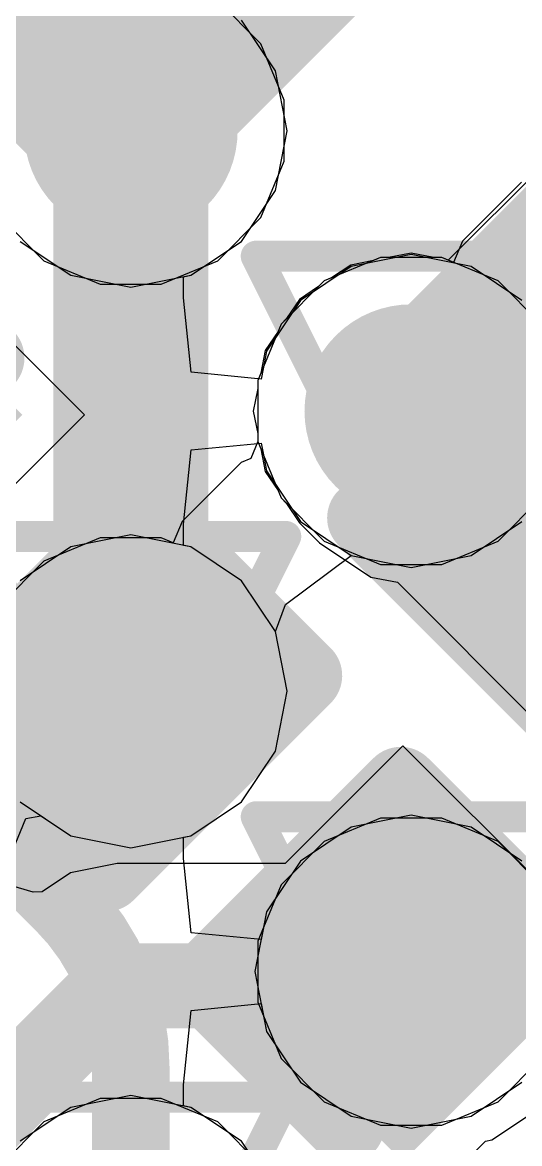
# Model space of a CAD drawing. Header units: inches. Extents: x -6 to 283, y -12 to 154.
# Drawn here: x 51.932 to 52.747, y 4.777 to 6.615 of the extents above; entities that cross this region are included whole.
import ezdxf

# ---------------------------------------------------------------- set-up
doc = ezdxf.new("R2010")
doc.units = ezdxf.units.IN
for name, color, linetype in [('Bottom Layer', 5, 'Continuous'), ('Bottom Overlay', 54, 'Continuous'), ('Bottom Paste', 16, 'Continuous'), ('Bottom Solder', 6, 'Continuous'), ('Drill Drawing', 1, 'Continuous'), ('GND-1', 16, 'Continuous'), ('GND-2', 90, 'Continuous'), ('GND-3', 216, 'Continuous'), ('GND-4', 54, 'Continuous'), ('PWR-1', 156, 'Continuous'), ('PWR-2', 130, 'Continuous'), ('Signal L1', 76, 'Continuous'), ('Signal L2', 6, 'Continuous'), ('Top Layer', 1, 'Continuous'), ('Top Paste', 8, 'Continuous'), ('Top Solder', 216, 'Continuous'), ('Via Holes', 16, 'Continuous')]:
    doc.layers.add(name, color=color, linetype=linetype)

# ---------------------------------------------------------------- blocks, each defined once
blk = doc.blocks.new('BGA_565_15_5_14_4__57')
at = {"layer": 'Top Layer'}
h = blk.add_hatch(color=1, dxfattribs=at)
edge = h.paths.add_edge_path()
edge.add_arc((3.5749992, 0.9749993199999999), 0.12499848, 0, 360)
h = blk.add_hatch(color=1, dxfattribs=at)
edge = h.paths.add_edge_path()
edge.add_arc((2.9250005, 0.32500062), 0.12499848, 0, 360)
h = blk.add_hatch(color=1, dxfattribs=at)
edge = h.paths.add_edge_path()
edge.add_arc((3.5749992, 0.32500062), 0.12499848, 0, 360)
h = blk.add_hatch(color=1, dxfattribs=at)
edge = h.paths.add_edge_path()
edge.add_arc((2.9250005, -0.32500062), 0.12499848, 0, 360)
at = {"layer": 'Top Paste'}
h = blk.add_hatch(color=8, dxfattribs=at)
edge = h.paths.add_edge_path()
edge.add_arc((3.5749992, 0.9749993199999999), 0.12499848, 0, 360)
h = blk.add_hatch(color=8, dxfattribs=at)
edge = h.paths.add_edge_path()
edge.add_arc((2.9250005, 0.32500062), 0.12499848, 0, 360)
h = blk.add_hatch(color=8, dxfattribs=at)
edge = h.paths.add_edge_path()
edge.add_arc((3.5749992, 0.32500062), 0.12499848, 0, 360)
h = blk.add_hatch(color=8, dxfattribs=at)
edge = h.paths.add_edge_path()
edge.add_arc((2.9250005, -0.32500062), 0.12499848, 0, 360)
at = {"layer": 'Top Solder'}
h = blk.add_hatch(color=216, dxfattribs=at)
edge = h.paths.add_edge_path()
edge.add_arc((3.5749992, 0.9749993199999999), 0.17499838, 0, 360)
h = blk.add_hatch(color=216, dxfattribs=at)
edge = h.paths.add_edge_path()
edge.add_arc((2.9250005, 0.32500062), 0.17499838, 0, 360)
h = blk.add_hatch(color=216, dxfattribs=at)
edge = h.paths.add_edge_path()
edge.add_arc((3.5749992, 0.32500062), 0.17499838, 0, 360)
h = blk.add_hatch(color=216, dxfattribs=at)
edge = h.paths.add_edge_path()
edge.add_arc((2.9250005, -0.32500062), 0.17499838, 0, 360)
blk = doc.blocks.new('CAP_0201_B_343')
at = {"layer": 'Bottom Layer'}
for points in [[(-0.44999656, 0.1499997), (-0.14999716, 0.1499997), (-0.14999716, -0.1499997), (-0.44999656, -0.1499997)], [(0.15000224, 0.1499997), (0.4500016399999999, 0.1499997), (0.4500016399999999, -0.1499997), (0.15000224, -0.1499997)]]:
    blk.add_hatch(color=5, dxfattribs=at).paths.add_polyline_path(points)
at = {"layer": 'Bottom Paste'}
for points in [[(-0.44999656, 0.1499997), (-0.14999716, 0.1499997), (-0.14999716, -0.1499997), (-0.44999656, -0.1499997)], [(0.15000224, 0.1499997), (0.4500016399999999, 0.1499997), (0.4500016399999999, -0.1499997), (0.15000224, -0.1499997)]]:
    blk.add_hatch(color=16, dxfattribs=at).paths.add_polyline_path(points)
at = {"layer": 'Bottom Solder'}
for points in [[(-0.50499772, 0.20500086), (-0.094996, 0.20500086), (-0.094996, -0.20500086), (-0.50499772, -0.20500086)], [(0.09500107999999999, 0.20500086), (0.5050028, 0.20500086), (0.5050028, -0.20500086), (0.09500107999999999, -0.20500086)]]:
    blk.add_hatch(color=6, dxfattribs=at).paths.add_polyline_path(points)
at = {"layer": 'Bottom Overlay'}
for points in [[(-0.2032, 0.2286, 0.127, 0.127, 0), (-0.5333974599999999, 0.22860254, 0.127, 0.127, 0)], [(-0.5333974599999999, 0.22860254, 0.127, 0.127, 0), (-0.5333974599999999, -0.22860254, 0.127, 0.127, 0)], [(0.5334, 0.2286, 0.127, 0.127, 0), (0.20320254, 0.22860254, 0.127, 0.127, 0)], [(0.5334, 0.2286, 0.127, 0.127, 0), (0.5334, -0.2286, 0.127, 0.127, 0)], [(-0.2032, -0.2286, 0.127, 0.127, 0), (-0.5333974599999999, -0.22860254, 0.127, 0.127, 0)], [(0.5334, -0.2286, 0.127, 0.127, 0), (0.20320254, -0.22860254, 0.127, 0.127, 0)]]:
    blk.add_lwpolyline(points, format="xyseb", dxfattribs=at)
for points in [[(-0.5651474599999999, 0.22860254, 0.0635, 0.0635, 1), (-0.50164746, 0.22860254, 0.0635, 0.0635, 1)], [(-0.5651474599999999, 0.22860254, 0.0635, 0.0635, 1), (-0.50164746, 0.22860254, 0.0635, 0.0635, 1)], [(-0.23495, 0.2286, 0.0635, 0.0635, 1), (-0.17145, 0.2286, 0.0635, 0.0635, 1)], [(0.17145254, 0.22860254, 0.0635, 0.0635, 1), (0.23495254, 0.22860254, 0.0635, 0.0635, 1)], [(0.5016499999999999, 0.2286, 0.0635, 0.0635, 1), (0.5651499999999999, 0.2286, 0.0635, 0.0635, 1)], [(0.5016499999999999, 0.2286, 0.0635, 0.0635, 1), (0.5651499999999999, 0.2286, 0.0635, 0.0635, 1)], [(-0.5651474599999999, -0.22860254, 0.0635, 0.0635, 1), (-0.50164746, -0.22860254, 0.0635, 0.0635, 1)], [(-0.5651474599999999, -0.22860254, 0.0635, 0.0635, 1), (-0.50164746, -0.22860254, 0.0635, 0.0635, 1)], [(-0.23495, -0.2286, 0.0635, 0.0635, 1), (-0.17145, -0.2286, 0.0635, 0.0635, 1)], [(0.17145254, -0.22860254, 0.0635, 0.0635, 1), (0.23495254, -0.22860254, 0.0635, 0.0635, 1)], [(0.5016499999999999, -0.2286, 0.0635, 0.0635, 1), (0.5651499999999999, -0.2286, 0.0635, 0.0635, 1)], [(0.5016499999999999, -0.2286, 0.0635, 0.0635, 1), (0.5651499999999999, -0.2286, 0.0635, 0.0635, 1)]]:
    blk.add_lwpolyline(points, format="xyseb", close=True, dxfattribs=at)
blk = doc.blocks.new('CAP_0201_B_351')
at = {"layer": 'Bottom Layer'}
for points in [[(-0.44999656, 0.1499997), (-0.14999716, 0.1499997), (-0.14999716, -0.1499997), (-0.44999656, -0.1499997)], [(0.14999716, 0.1499997), (0.44999656, 0.1499997), (0.44999656, -0.1499997), (0.14999716, -0.1499997)]]:
    blk.add_hatch(color=5, dxfattribs=at).paths.add_polyline_path(points)
at = {"layer": 'Bottom Paste'}
for points in [[(-0.44999656, 0.1499997), (-0.14999716, 0.1499997), (-0.14999716, -0.1499997), (-0.44999656, -0.1499997)], [(0.14999716, 0.1499997), (0.44999656, 0.1499997), (0.44999656, -0.1499997), (0.14999716, -0.1499997)]]:
    blk.add_hatch(color=16, dxfattribs=at).paths.add_polyline_path(points)
at = {"layer": 'Bottom Solder'}
for points in [[(-0.50499772, 0.20500086), (-0.094996, 0.20500086), (-0.094996, -0.20500086), (-0.50499772, -0.20500086)], [(0.094996, 0.20500086), (0.50499772, 0.20500086), (0.50499772, -0.20500086), (0.094996, -0.20500086)]]:
    blk.add_hatch(color=6, dxfattribs=at).paths.add_polyline_path(points)
at = {"layer": 'Bottom Overlay'}
for points in [[(-0.5334, 0.2286, 0.127, 0.127, 0), (-0.5334, -0.2286, 0.127, 0.127, 0)], [(-0.2032, 0.2286, 0.127, 0.127, 0), (-0.5334, 0.2286, 0.127, 0.127, 0)], [(0.5334, 0.2286, 0.127, 0.127, 0), (0.2032, 0.2286, 0.127, 0.127, 0)], [(0.5334, 0.2286, 0.127, 0.127, 0), (0.5334, -0.2286, 0.127, 0.127, 0)], [(-0.2032, -0.2286, 0.127, 0.127, 0), (-0.5334, -0.2286, 0.127, 0.127, 0)], [(0.5334, -0.2286, 0.127, 0.127, 0), (0.2032, -0.2286, 0.127, 0.127, 0)]]:
    blk.add_lwpolyline(points, format="xyseb", dxfattribs=at)
for points in [[(-0.5651499999999999, 0.2286, 0.0635, 0.0635, 1), (-0.5016499999999999, 0.2286, 0.0635, 0.0635, 1)], [(-0.5651499999999999, 0.2286, 0.0635, 0.0635, 1), (-0.5016499999999999, 0.2286, 0.0635, 0.0635, 1)], [(-0.23495, 0.2286, 0.0635, 0.0635, 1), (-0.17145, 0.2286, 0.0635, 0.0635, 1)], [(0.17145, 0.2286, 0.0635, 0.0635, 1), (0.23495, 0.2286, 0.0635, 0.0635, 1)], [(0.5016499999999999, 0.2286, 0.0635, 0.0635, 1), (0.5651499999999999, 0.2286, 0.0635, 0.0635, 1)], [(0.5016499999999999, 0.2286, 0.0635, 0.0635, 1), (0.5651499999999999, 0.2286, 0.0635, 0.0635, 1)], [(-0.5651499999999999, -0.2286, 0.0635, 0.0635, 1), (-0.5016499999999999, -0.2286, 0.0635, 0.0635, 1)], [(-0.5651499999999999, -0.2286, 0.0635, 0.0635, 1), (-0.5016499999999999, -0.2286, 0.0635, 0.0635, 1)], [(-0.23495, -0.2286, 0.0635, 0.0635, 1), (-0.17145, -0.2286, 0.0635, 0.0635, 1)], [(0.17145, -0.2286, 0.0635, 0.0635, 1), (0.23495, -0.2286, 0.0635, 0.0635, 1)], [(0.5016499999999999, -0.2286, 0.0635, 0.0635, 1), (0.5651499999999999, -0.2286, 0.0635, 0.0635, 1)], [(0.5016499999999999, -0.2286, 0.0635, 0.0635, 1), (0.5651499999999999, -0.2286, 0.0635, 0.0635, 1)]]:
    blk.add_lwpolyline(points, format="xyseb", close=True, dxfattribs=at)
blk = doc.blocks.new('C___0603_B_391')
at = {"layer": 'Bottom Layer'}
for points in [[(-1.143, -0.4445), (-1.143, 0.4445), (-0.3810000000000001, 0.4445), (-0.3809999999999999, -0.4445)], [(0.3810000000000001, -0.4445), (0.3809999999999999, 0.4445), (1.143, 0.4445), (1.143, -0.4445)]]:
    blk.add_hatch(color=5, dxfattribs=at).paths.add_polyline_path(points)
at = {"layer": 'Bottom Paste'}
for points in [[(-1.143, -0.4445), (-1.143, 0.4445), (-0.3810000000000001, 0.4445), (-0.3809999999999999, -0.4445)], [(0.3810000000000001, -0.4445), (0.3809999999999999, 0.4445), (1.143, 0.4445), (1.143, -0.4445)]]:
    blk.add_hatch(color=16, dxfattribs=at).paths.add_polyline_path(points)
at = {"layer": 'Bottom Solder'}
for points in [[(-1.20299988, -0.50449988), (-1.20299988, 0.5044998799999999), (-0.3210001200000001, 0.50449988), (-0.3210001199999999, -0.5044998799999999)], [(0.3210001200000001, -0.50449988), (0.3210001199999999, 0.5044998799999999), (1.20299988, 0.50449988), (1.20299988, -0.5044998799999999)]]:
    blk.add_hatch(color=6, dxfattribs=at).paths.add_polyline_path(points)
at = {"layer": 'Bottom Overlay'}
blk.add_lwpolyline([(0.4571999999999999, -0.5334, 0.127, 0.127, 0), (1.2446, -0.5334, 0.127, 0.127, 0)], format="xyseb", dxfattribs=at)
blk.add_lwpolyline([(0.42545, -0.5334, 0.0635, 0.0635, 1), (0.4889499999999999, -0.5334, 0.0635, 0.0635, 1)], format="xyseb", close=True, dxfattribs=at)

msp = doc.modelspace()

# ---------------------------------------------------------------- hatches: boundary and pattern name
at = {"layer": 'Bottom Layer'}
h = msp.add_hatch(color=5, dxfattribs=at)
edge = h.paths.add_edge_path()
edge.add_arc((52.10971036, 6.43749792), 0.1499997, 0, 360)
h = msp.add_hatch(color=5, dxfattribs=at)
edge = h.paths.add_edge_path()
edge.add_arc((52.56933098, 5.977877299999999), 0.1499997, 0, 360)
h = msp.add_hatch(color=5, dxfattribs=at)
edge = h.paths.add_edge_path()
edge.add_arc((52.10971036, 5.51825922), 0.1499997, 0, 360)
h = msp.add_hatch(color=5, dxfattribs=at)
edge = h.paths.add_edge_path()
edge.add_arc((52.56933098, 5.0586386), 0.1499997, 0, 360)
at = {"layer": 'GND-1'}
h = msp.add_hatch(color=16, dxfattribs=at)
edge = h.paths.add_edge_path()
edge.add_arc((52.10971036, 6.43749792), 0.1499997, 0, 360)
h = msp.add_hatch(color=16, dxfattribs=at)
edge = h.paths.add_edge_path()
edge.add_arc((52.56933098, 5.977877299999999), 0.1499997, 0, 360)
h = msp.add_hatch(color=16, dxfattribs=at)
edge = h.paths.add_edge_path()
edge.add_arc((52.10971036, 5.51825922), 0.1499997, 0, 360)
h = msp.add_hatch(color=16, dxfattribs=at)
edge = h.paths.add_edge_path()
edge.add_arc((52.56933098, 5.0586386), 0.1499997, 0, 360)
at = {"layer": 'GND-2'}
h = msp.add_hatch(color=90, dxfattribs=at)
edge = h.paths.add_edge_path()
edge.add_arc((52.10971036, 6.43749792), 0.1499997, 0, 360)
h = msp.add_hatch(color=90, dxfattribs=at)
edge = h.paths.add_edge_path()
edge.add_arc((52.56933098, 5.977877299999999), 0.1499997, 0, 360)
h = msp.add_hatch(color=90, dxfattribs=at)
edge = h.paths.add_edge_path()
edge.add_arc((52.10971036, 5.51825922), 0.1499997, 0, 360)
h = msp.add_hatch(color=90, dxfattribs=at)
edge = h.paths.add_edge_path()
edge.add_arc((52.56933098, 5.0586386), 0.1499997, 0, 360)
at = {"layer": 'GND-3'}
h = msp.add_hatch(color=216, dxfattribs=at)
edge = h.paths.add_edge_path()
edge.add_arc((52.10971036, 6.43749792), 0.1499997, 0, 360)
h = msp.add_hatch(color=216, dxfattribs=at)
edge = h.paths.add_edge_path()
edge.add_arc((52.56933098, 5.977877299999999), 0.1499997, 0, 360)
h = msp.add_hatch(color=216, dxfattribs=at)
edge = h.paths.add_edge_path()
edge.add_arc((52.10971036, 5.51825922), 0.1499997, 0, 360)
h = msp.add_hatch(color=216, dxfattribs=at)
edge = h.paths.add_edge_path()
edge.add_arc((52.56933098, 5.0586386), 0.1499997, 0, 360)
at = {"layer": 'GND-4'}
h = msp.add_hatch(color=54, dxfattribs=at)
edge = h.paths.add_edge_path()
edge.add_arc((52.10971036, 6.43749792), 0.1499997, 0, 360)
h = msp.add_hatch(color=54, dxfattribs=at)
edge = h.paths.add_edge_path()
edge.add_arc((52.56933098, 5.977877299999999), 0.1499997, 0, 360)
h = msp.add_hatch(color=54, dxfattribs=at)
edge = h.paths.add_edge_path()
edge.add_arc((52.10971036, 5.51825922), 0.1499997, 0, 360)
h = msp.add_hatch(color=54, dxfattribs=at)
edge = h.paths.add_edge_path()
edge.add_arc((52.56933098, 5.0586386), 0.1499997, 0, 360)
at = {"layer": 'PWR-1'}
h = msp.add_hatch(color=156, dxfattribs=at)
edge = h.paths.add_edge_path()
edge.add_arc((52.10971036, 6.43749792), 0.1499997, 0, 360)
h = msp.add_hatch(color=156, dxfattribs=at)
edge = h.paths.add_edge_path()
edge.add_arc((52.56933098, 5.977877299999999), 0.1499997, 0, 360)
h = msp.add_hatch(color=156, dxfattribs=at)
edge = h.paths.add_edge_path()
edge.add_arc((52.10971036, 5.51825922), 0.1499997, 0, 360)
h = msp.add_hatch(color=156, dxfattribs=at)
edge = h.paths.add_edge_path()
edge.add_arc((52.56933098, 5.0586386), 0.1499997, 0, 360)
at = {"layer": 'PWR-2'}
h = msp.add_hatch(color=130, dxfattribs=at)
edge = h.paths.add_edge_path()
edge.add_arc((52.10971036, 6.43749792), 0.1499997, 0, 360)
h = msp.add_hatch(color=130, dxfattribs=at)
edge = h.paths.add_edge_path()
edge.add_arc((52.56933098, 5.977877299999999), 0.1499997, 0, 360)
h = msp.add_hatch(color=130, dxfattribs=at)
edge = h.paths.add_edge_path()
edge.add_arc((52.10971036, 5.51825922), 0.1499997, 0, 360)
h = msp.add_hatch(color=130, dxfattribs=at)
edge = h.paths.add_edge_path()
edge.add_arc((52.56933098, 5.0586386), 0.1499997, 0, 360)
at = {"layer": 'Signal L1'}
h = msp.add_hatch(color=76, dxfattribs=at)
edge = h.paths.add_edge_path()
edge.add_arc((52.10971036, 6.43749792), 0.1499997, 0, 360)
h = msp.add_hatch(color=76, dxfattribs=at)
edge = h.paths.add_edge_path()
edge.add_arc((52.56933098, 5.977877299999999), 0.1499997, 0, 360)
h = msp.add_hatch(color=76, dxfattribs=at)
edge = h.paths.add_edge_path()
edge.add_arc((52.10971036, 5.51825922), 0.1499997, 0, 360)
h = msp.add_hatch(color=76, dxfattribs=at)
edge = h.paths.add_edge_path()
edge.add_arc((52.56933098, 5.0586386), 0.1499997, 0, 360)
at = {"layer": 'Signal L2'}
h = msp.add_hatch(color=6, dxfattribs=at)
edge = h.paths.add_edge_path()
edge.add_arc((52.10971036, 6.43749792), 0.1499997, 0, 360)
h = msp.add_hatch(color=6, dxfattribs=at)
edge = h.paths.add_edge_path()
edge.add_arc((52.56933098, 5.977877299999999), 0.1499997, 0, 360)
h = msp.add_hatch(color=6, dxfattribs=at)
edge = h.paths.add_edge_path()
edge.add_arc((52.10971036, 5.51825922), 0.1499997, 0, 360)
h = msp.add_hatch(color=6, dxfattribs=at)
edge = h.paths.add_edge_path()
edge.add_arc((52.56933098, 5.0586386), 0.1499997, 0, 360)
at = {"layer": 'Top Layer'}
h = msp.add_hatch(color=1, dxfattribs=at)
edge = h.paths.add_edge_path()
edge.add_arc((52.10971036, 6.43749792), 0.1499997, 0, 360)
h = msp.add_hatch(color=1, dxfattribs=at)
edge = h.paths.add_edge_path()
edge.add_arc((52.56933098, 5.977877299999999), 0.1499997, 0, 360)
h = msp.add_hatch(color=1, dxfattribs=at)
edge = h.paths.add_edge_path()
edge.add_arc((52.10971036, 5.51825922), 0.1499997, 0, 360)
h = msp.add_hatch(color=1, dxfattribs=at)
edge = h.paths.add_edge_path()
edge.add_arc((52.56933098, 5.0586386), 0.1499997, 0, 360)
at = {"layer": 'Via Holes'}
h = msp.add_hatch(color=7, dxfattribs=at)
edge = h.paths.add_edge_path()
edge.add_arc((52.10971036, 6.43749792), 0.07499858, 0, 360)
h = msp.add_hatch(color=7, dxfattribs=at)
edge = h.paths.add_edge_path()
edge.add_arc((52.56933098, 5.977877299999999), 0.07499858, 0, 360)
h = msp.add_hatch(color=7, dxfattribs=at)
edge = h.paths.add_edge_path()
edge.add_arc((52.10971036, 5.51825922), 0.07499858, 0, 360)
h = msp.add_hatch(color=7, dxfattribs=at)
edge = h.paths.add_edge_path()
edge.add_arc((52.56933098, 5.0586386), 0.07499858, 0, 360)

# ---------------------------------------------------------------- linework, layer by layer
at = {"layer": 'Bottom Layer'}
for p, q in [((52.03355353999999, 5.97168986), (51.64181696, 6.36342644)), ((52.78179182, 6.37673604), (52.63009285999999, 6.22503708)), ((52.56933098, 6.23685316), (52.53224698, 6.229476999999999)), ((52.60641498, 6.229476999999999), (52.56933098, 6.23685316)), ((52.47022525999999, 6.217140219999999), (52.43878768, 6.19613442)), ((52.50730926, 6.22451638), (52.47022525999999, 6.217140219999999)), ((52.51928536, 6.229476999999999), (52.50730926, 6.22451638)), ((52.53224698, 6.229476999999999), (52.51928536, 6.229476999999999)), ((52.6193766, 6.229476999999999), (52.60641498, 6.229476999999999)), ((52.63009285999999, 6.22503708), (52.6193766, 6.229476999999999)), ((52.43878768, 6.19613442), (52.42681158, 6.1911738)), ((52.41764472, 6.182006939999999), (52.38620713999999, 6.16100114)), ((52.42681158, 6.1911738), (52.41764472, 6.182006939999999)), ((52.38620713999999, 6.16100114), (52.36520134, 6.129563559999999)), ((52.36520134, 6.129563559999999), (52.35603448, 6.1203967)), ((52.35107386, 6.1084206), (52.33006806, 6.076983019999999)), ((52.35603448, 6.1203967), (52.35107386, 6.1084206)), ((52.33006806, 6.076983019999999), (52.3226919, 6.03989902)), ((52.3226919, 6.03989902), (52.31773127999999, 6.02792292)), ((52.31773127999999, 6.0149613), (52.31035512, 5.977877299999999)), ((52.31773127999999, 6.02792292), (52.31773127999999, 6.0149613)), ((52.31035512, 5.977877299999999), (52.31773127999999, 5.940793299999999)), ((51.87021883999999, 5.80835516), (52.03355353999999, 5.97168986)), ((52.31773127999999, 5.940793299999999), (52.31773127999999, 5.92783168)), ((52.31773127999999, 5.92783168), (52.3226919, 5.91585558)), ((52.3226919, 5.91585558), (52.33006806, 5.87877158)), ((52.33006806, 5.87877158), (52.35107386, 5.847334)), ((52.35107386, 5.847334), (52.35603448, 5.8353579)), ((52.35603448, 5.8353579), (52.36520134, 5.826191039999999)), ((52.36520134, 5.826191039999999), (52.38620713999999, 5.79475346)), ((52.38620713999999, 5.79475346), (52.41912046, 5.761840139999999)), ((52.41912046, 5.761840139999999), (52.50313858, 5.70570106)), ((52.50313858, 5.70570106), (52.54678848, 5.69701934)), ((52.54678848, 5.69701934), (52.77859904, 5.465208779999999)), ((52.55574706, 5.42877248), (52.36293819999999, 5.23596362)), ((52.94748363999999, 5.037035899999999), (52.55574706, 5.42877248)), ((52.08755393999999, 5.23596362), (52.01074687999999, 5.22068552)), ((52.36293819999999, 5.23596362), (52.08755393999999, 5.23596362)), ((52.01074687999999, 5.22068552), (51.96436139999999, 5.189692439999999)), ((51.94978941999999, 5.18891266), (51.91111538, 5.2002055)), ((51.96436139999999, 5.189692439999999), (51.94978941999999, 5.18891266)), ((52.70148971999999, 4.7826295), (52.76660261999999, 4.826137159999999)), ((52.55574706, 4.645299319999999), (52.69098936, 4.780541619999999)), ((52.69098936, 4.780541619999999), (52.70148971999999, 4.7826295))]:
    msp.add_line(p, q, dxfattribs=at)
for points in [[(52.56933098, 5.977877299999999, 0.254, 0.254, 0), (52.6022443, 5.94496398, 0.254, 0.254, 0)], [(52.6022443, 5.94496398, 0.254, 0.254, 0), (53.10702358, 5.94496398, 0.254, 0.254, 0)], [(51.77921825999999, 4.72692222, 0.1397, 0.1397, 0), (52.08755393999999, 5.0352579, 0.1397, 0.1397, 0)], [(52.08755393999999, 5.0352579, 0.1397, 0.1397, 0), (52.44417502, 5.0352579, 0.1397, 0.1397, 0)], [(52.44417502, 5.0352579, 0.1397, 0.1397, 0), (52.49319701999999, 4.9862359, 0.1397, 0.1397, 0)], [(52.50845988, 4.9862359, 0.1397, 0.1397, 0), (52.55748187999999, 5.0352579, 0.1397, 0.1397, 0)], [(52.55748187999999, 5.0352579, 0.1397, 0.1397, 0), (52.62468265999999, 4.96805712, 0.1397, 0.1397, 0)], [(52.49319701999999, 4.9862359, 0.1397, 0.1397, 0), (52.50845988, 4.9862359, 0.1397, 0.1397, 0)]]:
    msp.add_lwpolyline(points, format="xyseb", dxfattribs=at)
for points in [[(52.50583097999999, 5.977877299999999, 0.127, 0.127, 1), (52.63283098, 5.977877299999999, 0.127, 0.127, 1)], [(52.5387443, 5.94496398, 0.127, 0.127, 1), (52.66574429999999, 5.94496398, 0.127, 0.127, 1)], [(52.5387443, 5.94496398, 0.127, 0.127, 1), (52.66574429999999, 5.94496398, 0.127, 0.127, 1)], [(52.05262894, 5.0352579, 0.06985, 0.06985, 1), (52.12247893999999, 5.0352579, 0.06985, 0.06985, 1)], [(52.05262894, 5.0352579, 0.06985, 0.06985, 1), (52.12247893999999, 5.0352579, 0.06985, 0.06985, 1)], [(52.40925002, 5.0352579, 0.06985, 0.06985, 1), (52.47910002, 5.0352579, 0.06985, 0.06985, 1)], [(52.40925002, 5.0352579, 0.06985, 0.06985, 1), (52.47910002, 5.0352579, 0.06985, 0.06985, 1)], [(52.52255688, 5.0352579, 0.06985, 0.06985, 1), (52.59240688, 5.0352579, 0.06985, 0.06985, 1)], [(52.52255688, 5.0352579, 0.06985, 0.06985, 1), (52.59240688, 5.0352579, 0.06985, 0.06985, 1)], [(52.45827202, 4.9862359, 0.06985, 0.06985, 1), (52.52812202, 4.9862359, 0.06985, 0.06985, 1)], [(52.45827202, 4.9862359, 0.06985, 0.06985, 1), (52.52812202, 4.9862359, 0.06985, 0.06985, 1)], [(52.47353488, 4.9862359, 0.06985, 0.06985, 1), (52.54338488, 4.9862359, 0.06985, 0.06985, 1)], [(52.47353488, 4.9862359, 0.06985, 0.06985, 1), (52.54338488, 4.9862359, 0.06985, 0.06985, 1)], [(52.58975766, 4.96805712, 0.06985, 0.06985, 1), (52.65960766, 4.96805712, 0.06985, 0.06985, 1)]]:
    msp.add_lwpolyline(points, format="xyseb", close=True, dxfattribs=at)
at = {"layer": 'Drill Drawing'}
for points in [[(51.85571035999999, 6.691497919999999, 0.0508, 0.0508, 0), (52.10971036, 6.18349792, 0.0508, 0.0508, 0)], [(52.10971036, 6.18349792, 0.0508, 0.0508, 0), (52.36371035999999, 6.691497919999999, 0.0508, 0.0508, 0)], [(52.31533098, 6.2318773, 0.0508, 0.0508, 0), (52.82333097999999, 6.2318773, 0.0508, 0.0508, 0)], [(52.31533098, 6.2318773, 0.0508, 0.0508, 0), (52.56933098, 5.7238773, 0.0508, 0.0508, 0)], [(52.56933098, 5.7238773, 0.0508, 0.0508, 0), (52.82333097999999, 6.2318773, 0.0508, 0.0508, 0)], [(51.85571035999999, 5.77225922, 0.0508, 0.0508, 0), (52.36371035999999, 5.77225922, 0.0508, 0.0508, 0)], [(51.85571035999999, 5.77225922, 0.0508, 0.0508, 0), (52.10971036, 5.26425922, 0.0508, 0.0508, 0)], [(52.10971036, 5.26425922, 0.0508, 0.0508, 0), (52.36371035999999, 5.77225922, 0.0508, 0.0508, 0)], [(52.31533098, 5.3126386, 0.0508, 0.0508, 0), (52.82333097999999, 5.3126386, 0.0508, 0.0508, 0)], [(52.31533098, 5.3126386, 0.0508, 0.0508, 0), (52.56933098, 4.8046386, 0.0508, 0.0508, 0)], [(52.56933098, 4.8046386, 0.0508, 0.0508, 0), (52.82333097999999, 5.3126386, 0.0508, 0.0508, 0)], [(51.85571035999999, 4.85301798, 0.0508, 0.0508, 0), (52.36371035999999, 4.85301798, 0.0508, 0.0508, 0)], [(52.10971036, 4.34501798, 0.0508, 0.0508, 0), (52.36371035999999, 4.85301798, 0.0508, 0.0508, 0)]]:
    msp.add_lwpolyline(points, format="xyseb", dxfattribs=at)
for points in [[(52.30263097999999, 6.2318773, 0.0254, 0.0254, 1), (52.32803098, 6.2318773, 0.0254, 0.0254, 1)], [(52.30263097999999, 6.2318773, 0.0254, 0.0254, 1), (52.32803098, 6.2318773, 0.0254, 0.0254, 1)], [(52.09701035999999, 6.18349792, 0.0254, 0.0254, 1), (52.12241036, 6.18349792, 0.0254, 0.0254, 1)], [(52.09701035999999, 6.18349792, 0.0254, 0.0254, 1), (52.12241036, 6.18349792, 0.0254, 0.0254, 1)], [(52.35101036, 5.77225922, 0.0254, 0.0254, 1), (52.37641035999999, 5.77225922, 0.0254, 0.0254, 1)], [(52.35101036, 5.77225922, 0.0254, 0.0254, 1), (52.37641035999999, 5.77225922, 0.0254, 0.0254, 1)], [(52.55663097999999, 5.7238773, 0.0254, 0.0254, 1), (52.58203097999999, 5.7238773, 0.0254, 0.0254, 1)], [(52.55663097999999, 5.7238773, 0.0254, 0.0254, 1), (52.58203097999999, 5.7238773, 0.0254, 0.0254, 1)], [(52.30263097999999, 5.3126386, 0.0254, 0.0254, 1), (52.32803098, 5.3126386, 0.0254, 0.0254, 1)], [(52.30263097999999, 5.3126386, 0.0254, 0.0254, 1), (52.32803098, 5.3126386, 0.0254, 0.0254, 1)], [(52.09701035999999, 5.26425922, 0.0254, 0.0254, 1), (52.12241036, 5.26425922, 0.0254, 0.0254, 1)], [(52.09701035999999, 5.26425922, 0.0254, 0.0254, 1), (52.12241036, 5.26425922, 0.0254, 0.0254, 1)], [(52.35101036, 4.85301798, 0.0254, 0.0254, 1), (52.37641035999999, 4.85301798, 0.0254, 0.0254, 1)], [(52.35101036, 4.85301798, 0.0254, 0.0254, 1), (52.37641035999999, 4.85301798, 0.0254, 0.0254, 1)], [(52.55663097999999, 4.8046386, 0.0254, 0.0254, 1), (52.58203097999999, 4.8046386, 0.0254, 0.0254, 1)], [(52.55663097999999, 4.8046386, 0.0254, 0.0254, 1), (52.58203097999999, 4.8046386, 0.0254, 0.0254, 1)]]:
    msp.add_lwpolyline(points, format="xyseb", close=True, dxfattribs=at)
at = {"layer": 'GND-1'}
for p, q in [((52.51928536, 6.229476999999999), (52.42681158, 6.1911738)), ((52.6193766, 6.229476999999999), (52.51928536, 6.229476999999999)), ((52.71185038, 6.1911738), (52.6193766, 6.229476999999999)), ((52.42681158, 6.1911738), (52.35603448, 6.1203967)), ((52.78262748, 6.1203967), (52.71185038, 6.1911738)), ((52.35603448, 6.1203967), (52.31773127999999, 6.02792292)), ((52.31773127999999, 6.02792292), (52.31773127999999, 5.92783168)), ((52.31773127999999, 5.92783168), (52.35603448, 5.8353579)), ((52.35603448, 5.8353579), (52.42681158, 5.764580799999999)), ((52.71185038, 5.764580799999999), (52.78262748, 5.8353579)), ((52.42681158, 5.764580799999999), (52.51928536, 5.7262776)), ((52.6193766, 5.7262776), (52.71185038, 5.764580799999999)), ((52.51928536, 5.7262776), (52.6193766, 5.7262776)), ((52.51928536, 5.310238299999999), (52.42681158, 5.271935099999999)), ((52.6193766, 5.310238299999999), (52.51928536, 5.310238299999999)), ((52.71185038, 5.271935099999999), (52.6193766, 5.310238299999999)), ((52.42681158, 5.271935099999999), (52.35603448, 5.201158)), ((52.78262748, 5.201158), (52.71185038, 5.271935099999999)), ((52.35603448, 5.201158), (52.31773127999999, 5.10868422)), ((52.31773127999999, 5.10868422), (52.31773127999999, 5.00859298)), ((52.31773127999999, 5.00859298), (52.35603448, 4.9161192)), ((52.35603448, 4.9161192), (52.42681158, 4.8453421)), ((52.71185038, 4.8453421), (52.78262748, 4.9161192)), ((52.05966474, 4.85061768), (51.96719096, 4.81231448)), ((52.15975598, 4.85061768), (52.05966474, 4.85061768)), ((52.25222976, 4.81231448), (52.15975598, 4.85061768)), ((52.42681158, 4.8453421), (52.51928536, 4.807038899999999)), ((52.6193766, 4.807038899999999), (52.71185038, 4.8453421)), ((51.96719096, 4.81231448), (51.89641386, 4.74153738)), ((52.32300686, 4.74153738), (52.25222976, 4.81231448)), ((52.51928536, 4.807038899999999), (52.6193766, 4.807038899999999))]:
    msp.add_line(p, q, dxfattribs=at)
at = {"layer": 'GND-2'}
for p, q in [((52.51928536, 6.229476999999999), (52.42681158, 6.1911738)), ((52.6193766, 6.229476999999999), (52.51928536, 6.229476999999999)), ((52.71185038, 6.1911738), (52.6193766, 6.229476999999999)), ((52.42681158, 6.1911738), (52.35603448, 6.1203967)), ((52.78262748, 6.1203967), (52.71185038, 6.1911738)), ((52.35603448, 6.1203967), (52.31773127999999, 6.02792292)), ((52.31773127999999, 6.02792292), (52.31773127999999, 5.92783168)), ((52.31773127999999, 5.92783168), (52.35603448, 5.8353579)), ((52.35603448, 5.8353579), (52.42681158, 5.764580799999999)), ((52.71185038, 5.764580799999999), (52.78262748, 5.8353579)), ((52.42681158, 5.764580799999999), (52.51928536, 5.7262776)), ((52.6193766, 5.7262776), (52.71185038, 5.764580799999999)), ((52.51928536, 5.7262776), (52.6193766, 5.7262776)), ((52.51928536, 5.310238299999999), (52.42681158, 5.271935099999999)), ((52.6193766, 5.310238299999999), (52.51928536, 5.310238299999999)), ((52.71185038, 5.271935099999999), (52.6193766, 5.310238299999999)), ((52.42681158, 5.271935099999999), (52.35603448, 5.201158)), ((52.78262748, 5.201158), (52.71185038, 5.271935099999999)), ((52.35603448, 5.201158), (52.31773127999999, 5.10868422)), ((52.31773127999999, 5.10868422), (52.31773127999999, 5.00859298)), ((52.31773127999999, 5.00859298), (52.35603448, 4.9161192)), ((52.35603448, 4.9161192), (52.42681158, 4.8453421)), ((52.71185038, 4.8453421), (52.78262748, 4.9161192)), ((52.05966474, 4.85061768), (51.96719096, 4.81231448)), ((52.15975598, 4.85061768), (52.05966474, 4.85061768)), ((52.25222976, 4.81231448), (52.15975598, 4.85061768)), ((52.42681158, 4.8453421), (52.51928536, 4.807038899999999)), ((52.6193766, 4.807038899999999), (52.71185038, 4.8453421)), ((51.96719096, 4.81231448), (51.89641386, 4.74153738)), ((52.32300686, 4.74153738), (52.25222976, 4.81231448)), ((52.51928536, 4.807038899999999), (52.6193766, 4.807038899999999))]:
    msp.add_line(p, q, dxfattribs=at)
at = {"layer": 'GND-3'}
for p, q in [((52.51928536, 6.229476999999999), (52.42681158, 6.1911738)), ((52.6193766, 6.229476999999999), (52.51928536, 6.229476999999999)), ((52.71185038, 6.1911738), (52.6193766, 6.229476999999999)), ((52.42681158, 6.1911738), (52.35603448, 6.1203967)), ((52.78262748, 6.1203967), (52.71185038, 6.1911738)), ((52.35603448, 6.1203967), (52.31773127999999, 6.02792292)), ((52.31773127999999, 6.02792292), (52.31773127999999, 5.92783168)), ((52.31773127999999, 5.92783168), (52.35603448, 5.8353579)), ((52.35603448, 5.8353579), (52.42681158, 5.764580799999999)), ((52.71185038, 5.764580799999999), (52.78262748, 5.8353579)), ((52.42681158, 5.764580799999999), (52.51928536, 5.7262776)), ((52.6193766, 5.7262776), (52.71185038, 5.764580799999999)), ((52.51928536, 5.7262776), (52.6193766, 5.7262776)), ((52.51928536, 5.310238299999999), (52.42681158, 5.271935099999999)), ((52.6193766, 5.310238299999999), (52.51928536, 5.310238299999999)), ((52.71185038, 5.271935099999999), (52.6193766, 5.310238299999999)), ((52.42681158, 5.271935099999999), (52.35603448, 5.201158)), ((52.78262748, 5.201158), (52.71185038, 5.271935099999999)), ((52.35603448, 5.201158), (52.31773127999999, 5.10868422)), ((52.31773127999999, 5.10868422), (52.31773127999999, 5.00859298)), ((52.31773127999999, 5.00859298), (52.35603448, 4.9161192)), ((52.35603448, 4.9161192), (52.42681158, 4.8453421)), ((52.71185038, 4.8453421), (52.78262748, 4.9161192)), ((52.05966474, 4.85061768), (51.96719096, 4.81231448)), ((52.15975598, 4.85061768), (52.05966474, 4.85061768)), ((52.25222976, 4.81231448), (52.15975598, 4.85061768)), ((52.42681158, 4.8453421), (52.51928536, 4.807038899999999)), ((52.6193766, 4.807038899999999), (52.71185038, 4.8453421)), ((51.96719096, 4.81231448), (51.89641386, 4.74153738)), ((52.32300686, 4.74153738), (52.25222976, 4.81231448)), ((52.51928536, 4.807038899999999), (52.6193766, 4.807038899999999))]:
    msp.add_line(p, q, dxfattribs=at)
at = {"layer": 'GND-4'}
for p, q in [((52.51928536, 6.229476999999999), (52.42681158, 6.1911738)), ((52.6193766, 6.229476999999999), (52.51928536, 6.229476999999999)), ((52.71185038, 6.1911738), (52.6193766, 6.229476999999999)), ((52.42681158, 6.1911738), (52.35603448, 6.1203967)), ((52.78262748, 6.1203967), (52.71185038, 6.1911738)), ((52.35603448, 6.1203967), (52.31773127999999, 6.02792292)), ((52.31773127999999, 6.02792292), (52.31773127999999, 5.92783168)), ((52.31773127999999, 5.92783168), (52.35603448, 5.8353579)), ((52.35603448, 5.8353579), (52.42681158, 5.764580799999999)), ((52.71185038, 5.764580799999999), (52.78262748, 5.8353579)), ((52.42681158, 5.764580799999999), (52.51928536, 5.7262776)), ((52.6193766, 5.7262776), (52.71185038, 5.764580799999999)), ((52.51928536, 5.7262776), (52.6193766, 5.7262776)), ((52.51928536, 5.310238299999999), (52.42681158, 5.271935099999999)), ((52.6193766, 5.310238299999999), (52.51928536, 5.310238299999999)), ((52.71185038, 5.271935099999999), (52.6193766, 5.310238299999999)), ((52.42681158, 5.271935099999999), (52.35603448, 5.201158)), ((52.78262748, 5.201158), (52.71185038, 5.271935099999999)), ((52.35603448, 5.201158), (52.31773127999999, 5.10868422)), ((52.31773127999999, 5.10868422), (52.31773127999999, 5.00859298)), ((52.31773127999999, 5.00859298), (52.35603448, 4.9161192)), ((52.35603448, 4.9161192), (52.42681158, 4.8453421)), ((52.71185038, 4.8453421), (52.78262748, 4.9161192)), ((52.05966474, 4.85061768), (51.96719096, 4.81231448)), ((52.15975598, 4.85061768), (52.05966474, 4.85061768)), ((52.25222976, 4.81231448), (52.15975598, 4.85061768)), ((52.42681158, 4.8453421), (52.51928536, 4.807038899999999)), ((52.6193766, 4.807038899999999), (52.71185038, 4.8453421)), ((51.96719096, 4.81231448), (51.89641386, 4.74153738)), ((52.32300686, 4.74153738), (52.25222976, 4.81231448)), ((52.51928536, 4.807038899999999), (52.6193766, 4.807038899999999))]:
    msp.add_line(p, q, dxfattribs=at)
at = {"layer": 'PWR-1'}
for p, q in [((52.34671268, 6.535666379999999), (52.29110445999999, 6.61889202)), ((52.36624019999999, 6.43749792), (52.34671268, 6.535666379999999)), ((52.34671268, 6.339329459999999), (52.36624019999999, 6.43749792)), ((52.29110445999999, 6.25610382), (52.34671268, 6.339329459999999)), ((52.20787882, 6.2004956), (52.29110445999999, 6.25610382)), ((52.56933098, 6.23440714), (52.47116251999999, 6.21487962)), ((52.66749944, 6.21487962), (52.56933098, 6.23440714)), ((52.47116251999999, 6.21487962), (52.38793687999999, 6.1592714)), ((52.75072508, 6.1592714), (52.66749944, 6.21487962)), ((52.19624816, 6.198181659999999), (52.20787882, 6.2004956)), ((52.19624816, 6.163548759999999), (52.19624816, 6.198181659999999)), ((52.20865859999999, 6.04168718), (52.19624816, 6.163548759999999)), ((52.38793687999999, 6.1592714), (52.33232865999999, 6.07604576)), ((52.33232865999999, 6.07604576), (52.32654508, 6.046970379999999)), ((52.20867384, 6.04168464), (52.20865859999999, 6.04168718)), ((52.32324308, 6.03040196), (52.20867384, 6.04168718)), ((52.20867384, 6.04168718), (52.20867384, 6.04168464)), ((52.32654508, 6.046970379999999), (52.32324308, 6.03040196)), ((52.20867384, 5.914067419999999), (52.32324308, 5.92535264)), ((52.32324308, 5.92535264), (52.32654508, 5.908786759999999)), ((52.19624816, 5.79220584), (52.20865859999999, 5.914067419999999)), ((52.20865859999999, 5.914067419999999), (52.20867384, 5.91406996)), ((52.20867384, 5.91406996), (52.20867384, 5.914067419999999)), ((52.32654508, 5.908786759999999), (52.33232865999999, 5.87970884)), ((52.33232865999999, 5.87970884), (52.38793687999999, 5.7964832)), ((52.19624816, 5.75757548), (52.19624816, 5.79220584)), ((52.38793687999999, 5.7964832), (52.47116251999999, 5.740874979999999)), ((52.66749944, 5.740874979999999), (52.75072508, 5.7964832)), ((52.20787882, 5.75526154), (52.19624816, 5.75757548)), ((52.29110445999999, 5.699653319999999), (52.20787882, 5.75526154)), ((52.47116251999999, 5.740874979999999), (52.56933098, 5.72134746)), ((52.56933098, 5.72134746), (52.66749944, 5.740874979999999)), ((52.34671268, 5.616427679999999), (52.29110445999999, 5.699653319999999)), ((52.36624019999999, 5.51825922), (52.34671268, 5.616427679999999)), ((52.34671268, 5.42009076), (52.36624019999999, 5.51825922)), ((52.29110445999999, 5.33686512), (52.34671268, 5.42009076)), ((52.20787882, 5.2812569), (52.29110445999999, 5.33686512)), ((52.56933098, 5.315168439999999), (52.47116251999999, 5.295640919999999)), ((52.66749944, 5.295640919999999), (52.56933098, 5.315168439999999)), ((52.47116251999999, 5.295640919999999), (52.38793687999999, 5.2400327)), ((52.75072508, 5.2400327), (52.66749944, 5.295640919999999)), ((52.19624816, 5.278942959999999), (52.20787882, 5.2812569)), ((52.19624816, 5.24431006), (52.19624816, 5.278942959999999)), ((52.20865859999999, 5.122448479999999), (52.19624816, 5.24431006)), ((52.38793687999999, 5.2400327), (52.33232865999999, 5.15680706)), ((52.33232865999999, 5.15680706), (52.32654508, 5.12773168)), ((52.20867384, 5.12244594), (52.20865859999999, 5.122448479999999)), ((52.32324308, 5.11116326), (52.20867384, 5.122448479999999)), ((52.20867384, 5.122448479999999), (52.20867384, 5.12244594)), ((52.32654508, 5.12773168), (52.32324308, 5.11116326)), ((52.20867384, 4.99482872), (52.32324308, 5.00611394)), ((52.32324308, 5.00611394), (52.32654508, 4.98954806)), ((52.19624816, 4.872967139999999), (52.20865859999999, 4.99482872)), ((52.20865859999999, 4.99482872), (52.20867384, 4.99483126)), ((52.20867384, 4.99483126), (52.20867384, 4.99482872)), ((52.32654508, 4.98954806), (52.33232865999999, 4.96047014)), ((52.33232865999999, 4.96047014), (52.38793687999999, 4.8772445)), ((52.19624816, 4.83833424), (52.19624816, 4.872967139999999)), ((52.38793687999999, 4.8772445), (52.47116251999999, 4.82163628)), ((52.66749944, 4.82163628), (52.75072508, 4.8772445)), ((52.20787882, 4.836020299999999), (52.19624816, 4.83833424)), ((52.29110445999999, 4.78041208), (52.20787882, 4.836020299999999)), ((52.47116251999999, 4.82163628), (52.56933098, 4.802108759999999)), ((52.56933098, 4.802108759999999), (52.66749944, 4.82163628)), ((52.34671268, 4.697186439999999), (52.29110445999999, 4.78041208))]:
    msp.add_line(p, q, dxfattribs=at)
at = {"layer": 'PWR-2'}
for p, q in [((52.34671268, 6.535666379999999), (52.29110445999999, 6.61889202)), ((52.36624019999999, 6.43749792), (52.34671268, 6.535666379999999)), ((52.34671268, 6.339329459999999), (52.36624019999999, 6.43749792)), ((52.29110445999999, 6.25610382), (52.34671268, 6.339329459999999)), ((51.92831626, 6.25610382), (52.0115419, 6.2004956)), ((52.20787882, 6.2004956), (52.29110445999999, 6.25610382)), ((52.0115419, 6.2004956), (52.10971036, 6.18096808)), ((52.10971036, 6.18096808), (52.20787882, 6.2004956)), ((52.10971036, 5.77478906), (52.0115419, 5.75526154)), ((52.20787882, 5.75526154), (52.10971036, 5.77478906)), ((52.0115419, 5.75526154), (51.92831626, 5.699653319999999)), ((52.29110445999999, 5.699653319999999), (52.20787882, 5.75526154)), ((52.34671268, 5.616427679999999), (52.29110445999999, 5.699653319999999)), ((52.36624019999999, 5.51825922), (52.34671268, 5.616427679999999)), ((52.34671268, 5.42009076), (52.36624019999999, 5.51825922)), ((52.29110445999999, 5.33686512), (52.34671268, 5.42009076)), ((51.92831626, 5.33686512), (52.0115419, 5.2812569)), ((52.20787882, 5.2812569), (52.29110445999999, 5.33686512)), ((52.56933098, 5.315168439999999), (52.47116251999999, 5.295640919999999)), ((52.66749944, 5.295640919999999), (52.56933098, 5.315168439999999)), ((52.47116251999999, 5.295640919999999), (52.38793687999999, 5.2400327)), ((52.75072508, 5.2400327), (52.66749944, 5.295640919999999)), ((52.0115419, 5.2812569), (52.10971036, 5.261729379999999)), ((52.10971036, 5.261729379999999), (52.20787882, 5.2812569)), ((52.38793687999999, 5.2400327), (52.33232865999999, 5.15680706)), ((52.33232865999999, 5.15680706), (52.31280114, 5.0586386)), ((52.31280114, 5.0586386), (52.33232865999999, 4.96047014)), ((52.33232865999999, 4.96047014), (52.38793687999999, 4.8772445)), ((52.38793687999999, 4.8772445), (52.47116251999999, 4.82163628)), ((52.66749944, 4.82163628), (52.75072508, 4.8772445)), ((52.10971036, 4.85554782), (52.0115419, 4.836020299999999)), ((52.20787882, 4.836020299999999), (52.10971036, 4.85554782)), ((52.0115419, 4.836020299999999), (51.92831626, 4.78041208)), ((52.29110445999999, 4.78041208), (52.20787882, 4.836020299999999)), ((52.47116251999999, 4.82163628), (52.56933098, 4.802108759999999)), ((52.56933098, 4.802108759999999), (52.66749944, 4.82163628)), ((52.34671268, 4.697186439999999), (52.29110445999999, 4.78041208))]:
    msp.add_line(p, q, dxfattribs=at)
at = {"layer": 'Signal L1'}
for points in [[(50.47485968, 6.69499804, 0.127, 0.127, 0), (51.99814085999999, 5.17171686, 0.127, 0.127, 0)], [(51.99814085999999, 5.17171686, 0.127, 0.127, 0), (51.99829326, 5.17156446, 0.127, 0.127, 0)], [(51.99814085999999, 5.17171686, 0.127, 0.127, -0.0001422829816833374), (51.99829326, 5.17156446, 0.127, 0.127, 0)], [(51.99829326, 5.17156446, 0.127, 0.127, -0.1987644589971194), (52.10973322, 4.902309219999999, 0.127, 0.127, 0)], [(52.10973322, 4.599038299999999, 0.127, 0.127, 0), (52.10973322, 4.902309219999999, 0.127, 0.127, 0)]]:
    msp.add_lwpolyline(points, format="xyseb", dxfattribs=at)
for points in [[(51.96639086, 5.17171686, 0.0635, 0.0635, 1), (52.02989085999999, 5.17171686, 0.0635, 0.0635, 1)], [(51.96639086, 5.17171686, 0.0635, 0.0635, 1), (52.02989085999999, 5.17171686, 0.0635, 0.0635, 1)], [(51.96639086, 5.17171686, 0.0635, 0.0635, 1), (52.02989085999999, 5.17171686, 0.0635, 0.0635, 1)], [(51.96654325999999, 5.17156446, 0.0635, 0.0635, 1), (52.03004325999999, 5.17156446, 0.0635, 0.0635, 1)], [(51.96654325999999, 5.17156446, 0.0635, 0.0635, 1), (52.03004325999999, 5.17156446, 0.0635, 0.0635, 1)], [(51.96654325999999, 5.17156446, 0.0635, 0.0635, 1), (52.03004325999999, 5.17156446, 0.0635, 0.0635, 1)], [(52.07798322, 4.902309219999999, 0.0635, 0.0635, 1), (52.14148322, 4.902309219999999, 0.0635, 0.0635, 1)], [(52.07798322, 4.902309219999999, 0.0635, 0.0635, 1), (52.14148322, 4.902309219999999, 0.0635, 0.0635, 1)]]:
    msp.add_lwpolyline(points, format="xyseb", close=True, dxfattribs=at)
at = {"layer": 'Signal L2'}
for p, q in [((52.32300686, 6.58001732), (52.25222976, 6.650794419999999)), ((52.36131005999999, 6.48754354), (52.32300686, 6.58001732)), ((52.36131005999999, 6.3874523), (52.36131005999999, 6.48754354)), ((52.32300686, 6.29497852), (52.36131005999999, 6.3874523)), ((52.75035424, 6.35330708), (52.65352182, 6.256474659999999)), ((51.89641386, 6.29497852), (51.96719096, 6.22420142)), ((52.25222976, 6.22420142), (52.32300686, 6.29497852)), ((52.65352182, 6.256474659999999), (52.63897523999999, 6.22135916)), ((51.96719096, 6.22420142), (52.05966474, 6.185898219999999)), ((52.15975598, 6.185898219999999), (52.25222976, 6.22420142)), ((52.51928536, 6.229476999999999), (52.42681158, 6.1911738)), ((52.6193766, 6.229476999999999), (52.51928536, 6.229476999999999)), ((52.63897523999999, 6.22135916), (52.6193766, 6.229476999999999)), ((52.05966474, 6.185898219999999), (52.15975598, 6.185898219999999)), ((52.42681158, 6.1911738), (52.35603448, 6.1203967)), ((52.35603448, 6.1203967), (52.31773127999999, 6.02792292)), ((52.31773127999999, 6.02792292), (52.31773127999999, 5.92783422)), ((52.31773127999999, 5.92783422), (52.30624793999999, 5.90011266)), ((52.29073361999999, 5.89368646), (52.1939012, 5.796854039999999)), ((52.30624793999999, 5.90011266), (52.29073361999999, 5.89368646)), ((52.1939012, 5.796854039999999), (52.17935716, 5.761741079999999)), ((52.66749944, 5.740874979999999), (52.75072508, 5.7964832)), ((52.05966474, 5.76985892), (51.96719096, 5.73155572)), ((52.15975598, 5.76985892), (52.05966474, 5.76985892)), ((52.17935716, 5.761741079999999), (52.15975598, 5.76985892)), ((52.36304996000001, 5.66036968), (52.47116506, 5.740874979999999)), ((52.47116506, 5.740874979999999), (52.56933098, 5.72134746)), ((52.56933098, 5.72134746), (52.66749944, 5.740874979999999)), ((51.96719096, 5.73155572), (51.89641386, 5.660778619999999)), ((52.34671268, 5.61642514), (52.36304996000001, 5.66036968)), ((52.36624019999999, 5.51825922), (52.34671268, 5.61642514)), ((52.34671268, 5.42009076), (52.36624019999999, 5.51825922)), ((52.29110445999999, 5.33686512), (52.34671268, 5.42009076)), ((52.20787882, 5.2812569), (52.29110445999999, 5.33686512)), ((51.93774728, 5.30959568), (51.96198141999999, 5.314370879999999)), ((51.96198141999999, 5.314370879999999), (52.0115419, 5.2812569)), ((51.8800842, 5.17071864), (51.93774728, 5.30959568)), ((52.0115419, 5.2812569), (52.10971036, 5.261729379999999)), ((52.10971036, 5.261729379999999), (52.20787882, 5.2812569)), ((52.10971036, 4.85554782), (52.0115419, 4.836020299999999)), ((52.20787882, 4.836020299999999), (52.10971036, 4.85554782)), ((52.0115419, 4.836020299999999), (51.92831626, 4.78041208)), ((52.29110445999999, 4.78041208), (52.20787882, 4.836020299999999)), ((52.34671268, 4.697186439999999), (52.29110445999999, 4.78041208))]:
    msp.add_line(p, q, dxfattribs=at)
at = {"layer": 'Top Layer'}
for points in [[(51.65008973999999, 6.89711854, 0.254, 0.254, 0), (52.10971036, 6.43749792, 0.254, 0.254, 0)], [(52.10971036, 6.43749792, 0.254, 0.254, 0), (52.56933098, 6.89711854, 0.254, 0.254, 0)], [(52.10971036, 5.51825922, 0.254, 0.254, 0), (52.10971036, 6.43749792, 0.254, 0.254, 0)], [(52.56943512, 5.977836659999999, 0.254, 0.254, 0), (53.02905573999999, 6.437457279999999, 0.254, 0.254, 0)], [(52.56943512, 5.977836659999999, 0.254, 0.254, 0), (53.0290532, 5.518218579999999, 0.254, 0.254, 0)]]:
    msp.add_lwpolyline(points, format="xyseb", dxfattribs=at)
for points in [[(52.04621036, 6.43749792, 0.127, 0.127, 1), (52.17321036, 6.43749792, 0.127, 0.127, 1)], [(52.04621036, 6.43749792, 0.127, 0.127, 1), (52.17321036, 6.43749792, 0.127, 0.127, 1)], [(52.04621036, 6.43749792, 0.127, 0.127, 1), (52.17321036, 6.43749792, 0.127, 0.127, 1)], [(52.50593512, 5.977836659999999, 0.127, 0.127, 1), (52.63293512, 5.977836659999999, 0.127, 0.127, 1)], [(52.50593512, 5.977836659999999, 0.127, 0.127, 1), (52.63293512, 5.977836659999999, 0.127, 0.127, 1)], [(52.04621036, 5.51825922, 0.127, 0.127, 1), (52.17321036, 5.51825922, 0.127, 0.127, 1)]]:
    msp.add_lwpolyline(points, format="xyseb", close=True, dxfattribs=at)

# ---------------------------------------------------------------- block references
for name, p, rotation in [('BGA_565_15_5_14_4__57', (54.40792014, 8.2759296), 225), ('C___0603_B_391', (52.54893732, 6.50309342), 315), ('CAP_0201_B_351', (51.8539476, 5.75955922), 135), ('CAP_0201_B_343', (52.76788024, 4.82490272), 135)]:
    msp.add_blockref(name, p, dxfattribs=dict(rotation=rotation))

doc.saveas('drawing.dxf')
